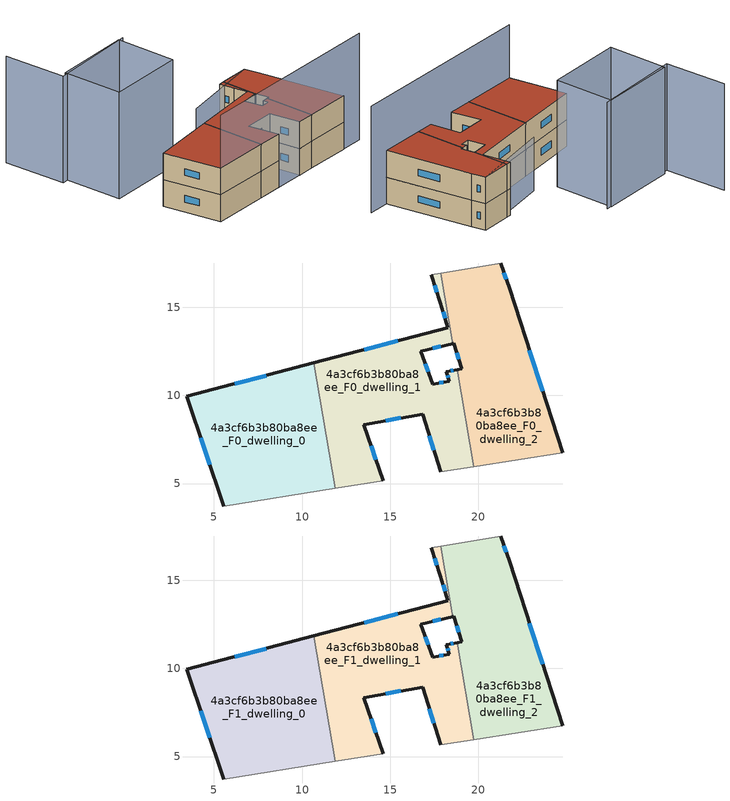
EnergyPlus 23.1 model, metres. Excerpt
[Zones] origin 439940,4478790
4a3cf6b3b80ba8ee_F0_dwelling_0
 floor ground (EU_floor_Construction): 10.67,11.84 11.88,4.72 5.55,3.72 3.47,9.93 z0
 wall outside (EU_wall_Construction): 10.67,11.84 3.47,9.93 5.55,3.72 z0:3
 wall adiabatic (EU_wall_Construction): 5.55,3.72 11.88,4.72 z0:3
 wall to 4a3cf6b3b80ba8ee_F0_dwelling_1 (EU_wall_Construction): 11.88,4.72 10.67,11.84 z0:3
 window (EU_Window_Construction): 4.25,7.6 4.77,6.06 / 7.96,11.12 6.17,10.65 z1.13:1.87
4a3cf6b3b80ba8ee_F0_dwelling_1
 floor ground (EU_floor_Construction): 17.88,16.93 18.56,12.93 16.73,12.5 17.42,10.63 18.36,10.81 18.18,11.34 18.81,11.46 19.75,5.95 17.85,5.66 16.84,8.94 13.5,8.34 14.59,5.15 11.88,4.72 10.67,11.84 18.27,13.84 17.83,15.26 17.33,16.84 z0
 wall outside (EU_wall_Construction): 17.33,16.84 17.83,15.26 18.27,13.84 10.67,11.84 / 18.81,11.46 18.18,11.34 18.36,10.81 17.42,10.63 16.73,12.5 18.56,12.93 / 14.59,5.15 13.5,8.34 16.84,8.94 17.85,5.66 z0:3
 wall adiabatic (EU_wall_Construction): 17.88,16.93 17.33,16.84 / 17.85,5.66 19.75,5.95 / 11.88,4.72 14.59,5.15 z0:3
 wall to 4a3cf6b3b80ba8ee_F0_dwelling_2 (EU_wall_Construction): 18.56,12.93 17.88,16.93 / 19.75,5.95 18.81,11.46 z0:3
 window (EU_Window_Construction): 17.99,14.73 18.11,14.38 / 17.52,16.25 17.64,15.85 / 17.41,12.67 17.87,12.77 / 17.16,11.34 16.99,11.8 / 18,10.75 17.77,10.7 / 18.25,11.14 18.29,11.01 / 18.58,11.41 18.42,11.38 / 17.22,7.71 17.47,6.89 / 14.75,8.57 15.59,8.72 / 14.18,6.35 13.91,7.14 / 15.42,13.09 13.52,12.59 z1.13:1.87
4a3cf6b3b80ba8ee_F0_dwelling_2
 floor ground (EU_floor_Construction): 21.77,16.04 24.77,6.74 19.75,5.95 18.81,11.46 19.07,11.51 18.6,12.94 18.56,12.93 17.88,16.93 21.25,17.51 z0
 wall outside (EU_wall_Construction): 18.56,12.93 18.6,12.94 19.07,11.51 18.81,11.46 / 24.77,6.74 21.77,16.04 21.25,17.51 z0:3
 wall adiabatic (EU_wall_Construction): 19.75,5.95 24.77,6.74 / 21.25,17.51 17.88,16.93 z0:3
 window (EU_Window_Construction): 18.77,12.4 18.89,12.05 / 21.57,16.59 21.45,16.96 / 23.64,10.23 22.89,12.55 z1.13:1.87
4a3cf6b3b80ba8ee_F1_dwelling_0
 floor to 4a3cf6b3b80ba8ee_F0_dwelling_0 (EU_floor_Construction): 10.67,11.84 11.88,4.72 5.55,3.72 3.47,9.93 z3
 wall outside (EU_wall_Construction): 10.67,11.84 3.47,9.93 5.55,3.72 z3:6
 wall adiabatic (EU_wall_Construction): 5.55,3.72 11.88,4.72 z3:6
 wall to 4a3cf6b3b80ba8ee_F1_dwelling_1 (EU_wall_Construction): 11.88,4.72 10.67,11.84 z3:6
 window (EU_Window_Construction): 4.25,7.6 4.77,6.06 / 7.96,11.12 6.17,10.65 z4.13:4.87
 roof outside (EU_roof_Construction): 11.88,4.72 10.67,11.84 3.47,9.93 5.55,3.72 z6
4a3cf6b3b80ba8ee_F1_dwelling_1
 floor to 4a3cf6b3b80ba8ee_F0_dwelling_1 (EU_floor_Construction): 17.88,16.93 18.56,12.93 16.73,12.5 17.42,10.63 18.36,10.81 18.18,11.34 18.81,11.46 19.75,5.95 17.85,5.66 16.84,8.94 13.5,8.34 14.59,5.15 11.88,4.72 10.67,11.84 18.27,13.84 17.83,15.26 17.33,16.84 z3
 wall outside (EU_wall_Construction): 17.33,16.84 17.83,15.26 18.27,13.84 10.67,11.84 / 18.81,11.46 18.18,11.34 18.36,10.81 17.42,10.63 16.73,12.5 18.56,12.93 / 14.59,5.15 13.5,8.34 16.84,8.94 17.85,5.66 z3:6
 wall adiabatic (EU_wall_Construction): 17.88,16.93 17.33,16.84 / 17.85,5.66 19.75,5.95 / 11.88,4.72 14.59,5.15 z3:6
 wall to 4a3cf6b3b80ba8ee_F1_dwelling_2 (EU_wall_Construction): 18.56,12.93 17.88,16.93 / 19.75,5.95 18.81,11.46 z3:6
 window (EU_Window_Construction): 17.99,14.73 18.11,14.38 / 17.52,16.25 17.64,15.85 / 17.41,12.67 17.87,12.77 / 17.16,11.34 16.99,11.8 / 18,10.75 17.77,10.7 / 18.25,11.14 18.29,11.01 / 18.58,11.41 18.42,11.38 / 17.22,7.71 17.47,6.89 / 14.75,8.57 15.59,8.72 / 14.18,6.35 13.91,7.14 / 15.42,13.09 13.52,12.59 z4.13:4.87
 roof outside (EU_roof_Construction): 19.75,5.95 18.81,11.46 18.18,11.34 18.36,10.81 17.42,10.63 16.73,12.5 18.56,12.93 17.88,16.93 17.33,16.84 17.83,15.26 18.27,13.84 10.67,11.84 11.88,4.72 14.59,5.15 13.5,8.34 16.84,8.94 17.85,5.66 z6
4a3cf6b3b80ba8ee_F1_dwelling_2
 floor to 4a3cf6b3b80ba8ee_F0_dwelling_2 (EU_floor_Construction): 21.77,16.04 24.77,6.74 19.75,5.95 18.81,11.46 19.07,11.51 18.6,12.94 18.56,12.93 17.88,16.93 21.25,17.51 z3
 wall outside (EU_wall_Construction): 18.56,12.93 18.6,12.94 19.07,11.51 18.81,11.46 / 24.77,6.74 21.77,16.04 21.25,17.51 z3:6
 wall adiabatic (EU_wall_Construction): 19.75,5.95 24.77,6.74 / 21.25,17.51 17.88,16.93 z3:6
 window (EU_Window_Construction): 18.77,12.4 18.89,12.05 / 21.57,16.59 21.45,16.96 / 23.64,10.23 22.89,12.55 z4.13:4.87
 roof outside (EU_roof_Construction): 24.77,6.74 21.77,16.04 21.25,17.51 17.88,16.93 18.56,12.93 18.6,12.94 19.07,11.51 18.81,11.46 19.75,5.95 z6
shading: 5.55,3.73 27.17,7.12 / 9.26,22.27 -0.52,20.31 / -0.52,20.31 -1.9,27.21 / 9.86,15.52 1.28,14.01 / 1.28,14.01 0.11,20.72 / 0.11,20.72 8.68,22.23 / 8.68,22.23 9.86,15.52 z0:12; 21.25,17.51 12.15,14.57 z0:6
[Building]
EU S2 Campaign: North Axis=0; Terrain=City; Solar Distribution=FullExterior
[Site:Location]
Madrid: Latitude=40.5; Longitude=-3.5; Time Zone=1; Elevation=609
[SizingPeriod:WeatherFileDays]
AnnualSizingPeriod: Begin Month=1; Begin Day of Month=1; End Month=12; End Day of Month=31; Day of Week for Start Day=Monday; Use Weather File Daylight Saving Period=No; Use Weather File Rain and Snow Indicators=No
[MATERIAL]
EU_InternalMass_Material: Roughness=MediumRough; Thickness=0.1; Conductivity=1; Density=1800; Specific Heat=900; Thermal Absorptance=0.9; Solar Absorptance=0.7; Visible Absorptance=0.7
[MATERIAL:NOMASS] Roughness=MediumRough; Thermal Absorptance=0.9; Solar Absorptance=0.7; Visible Absorptance=0.7
Name | Thermal Resistance
EU_wall_NoMass | 1.26313
EU_roof_NoMass | 0.258054
EU_floor_NoMass | 0.563028
[WINDOWMATERIAL:SIMPLEGLAZINGSYSTEM]
EU_Window_SimpleGlazing: UFactor=4.93364; Solar Heat Gain Coefficient=0.85; Visible Transmittance=0.85
[CONSTRUCTION]
EU_wall_Construction: EU_wall_NoMass
EU_roof_Construction: EU_roof_NoMass
EU_floor_Construction: EU_floor_NoMass
EU_InternalMass_Construction: EU_InternalMass_Material
EU_Window_Construction: EU_Window_SimpleGlazing
[ZONE] Type=1; Multiplier=1; Ceiling Height=autocalculate; Floor Area=autocalculate; Part of Total Floor Area=Yes
Name | Volume
4a3cf6b3b80ba8ee_F0_dwelling_0; 4a3cf6b3b80ba8ee_F1_dwelling_0 | 142.328
4a3cf6b3b80ba8ee_F0_dwelling_1; 4a3cf6b3b80ba8ee_F1_dwelling_1 | 142.322
4a3cf6b3b80ba8ee_F0_dwelling_2; 4a3cf6b3b80ba8ee_F1_dwelling_2 | 142.33
[INTERNALMASS] Construction=EU_InternalMass_Construction
Name | Zone or ZoneList | Surface Area
4a3cf6b3b80ba8ee_F0_dwelling_0_EU_InternalMass | 4a3cf6b3b80ba8ee_F0_dwelling_0 | 47.4429
4a3cf6b3b80ba8ee_F0_dwelling_1_EU_InternalMass | 4a3cf6b3b80ba8ee_F0_dwelling_1 | 47.4406
4a3cf6b3b80ba8ee_F0_dwelling_2_EU_InternalMass | 4a3cf6b3b80ba8ee_F0_dwelling_2 | 47.4432
4a3cf6b3b80ba8ee_F1_dwelling_0_EU_InternalMass | 4a3cf6b3b80ba8ee_F1_dwelling_0 | 47.4429
4a3cf6b3b80ba8ee_F1_dwelling_1_EU_InternalMass | 4a3cf6b3b80ba8ee_F1_dwelling_1 | 47.4406
4a3cf6b3b80ba8ee_F1_dwelling_2_EU_InternalMass | 4a3cf6b3b80ba8ee_F1_dwelling_2 | 47.4432
[OTHEREQUIPMENT] Fuel Type=Electricity; Design Level Calculation Method=Watts/Area; Power per Zone Floor Area=1; Fraction Latent=0; Fraction Radiant=0; Fraction Lost=0; Carbon Dioxide Generation Rate=0; EndUse Subcategory=EU_Step8_InternalGains
Name | Zone or ZoneList or Space or SpaceList | Schedule
EU_Step8_InternalGain_4a3cf6b3b80ba8ee_F0_dwelling_0_f000 | 4a3cf6b3b80ba8ee_F0_dwelling_0 | EU_Step8_GainSchedule_4a3cf6b3b80ba8ee_F0_dwelling_0_f000
EU_Step8_InternalGain_4a3cf6b3b80ba8ee_F0_dwelling_1_f000 | 4a3cf6b3b80ba8ee_F0_dwelling_1 | EU_Step8_GainSchedule_4a3cf6b3b80ba8ee_F0_dwelling_1_f000
EU_Step8_InternalGain_4a3cf6b3b80ba8ee_F0_dwelling_2_f000 | 4a3cf6b3b80ba8ee_F0_dwelling_2 | EU_Step8_GainSchedule_4a3cf6b3b80ba8ee_F0_dwelling_2_f000
EU_Step8_InternalGain_4a3cf6b3b80ba8ee_F1_dwelling_0_f000 | 4a3cf6b3b80ba8ee_F1_dwelling_0 | EU_Step8_GainSchedule_4a3cf6b3b80ba8ee_F1_dwelling_0_f000
EU_Step8_InternalGain_4a3cf6b3b80ba8ee_F1_dwelling_1_f000 | 4a3cf6b3b80ba8ee_F1_dwelling_1 | EU_Step8_GainSchedule_4a3cf6b3b80ba8ee_F1_dwelling_1_f000
EU_Step8_InternalGain_4a3cf6b3b80ba8ee_F1_dwelling_2_f000 | 4a3cf6b3b80ba8ee_F1_dwelling_2 | EU_Step8_GainSchedule_4a3cf6b3b80ba8ee_F1_dwelling_2_f000
[ZONEVENTILATION:DESIGNFLOWRATE] Schedule=EU_AlwaysOn; Design Flow Rate Calculation Method=AirChanges/Hour; Air Changes per Hour=0.717621; Ventilation Type=Natural; Fan Pressure Rise=0; Fan Total Efficiency=1; Constant Term Coefficient=1; Temperature Term Coefficient=0; Velocity Term Coefficient=0; Velocity Squared Term Coefficient=0; Minimum Indoor Temperature=-100; Maximum Indoor Temperature=100; Delta Temperature=-100; Minimum Outdoor Temperature=-100; Maximum Outdoor Temperature=100; Maximum Wind Speed=40
Name | Zone or ZoneList or Space or SpaceList
EU_ConstantAir_4a3cf6b3b80ba8ee_F0_dwelling_0 | 4a3cf6b3b80ba8ee_F0_dwelling_0
EU_ConstantAir_4a3cf6b3b80ba8ee_F0_dwelling_1 | 4a3cf6b3b80ba8ee_F0_dwelling_1
EU_ConstantAir_4a3cf6b3b80ba8ee_F0_dwelling_2 | 4a3cf6b3b80ba8ee_F0_dwelling_2
EU_ConstantAir_4a3cf6b3b80ba8ee_F1_dwelling_0 | 4a3cf6b3b80ba8ee_F1_dwelling_0
EU_ConstantAir_4a3cf6b3b80ba8ee_F1_dwelling_1 | 4a3cf6b3b80ba8ee_F1_dwelling_1
EU_ConstantAir_4a3cf6b3b80ba8ee_F1_dwelling_2 | 4a3cf6b3b80ba8ee_F1_dwelling_2
[HVACTEMPLATE:THERMOSTAT] Constant Heating Setpoint=20; Constant Cooling Setpoint=50
EU_HeatOnly_4a3cf6b3b80ba8ee_F0_dwelling_0; EU_HeatOnly_4a3cf6b3b80ba8ee_F0_dwelling_1; EU_HeatOnly_4a3cf6b3b80ba8ee_F0_dwelling_2; EU_HeatOnly_4a3cf6b3b80ba8ee_F1_dwelling_0; EU_HeatOnly_4a3cf6b3b80ba8ee_F1_dwelling_1; EU_HeatOnly_4a3cf6b3b80ba8ee_F1_dwelling_2
[HVACTEMPLATE:ZONE:IDEALLOADSAIRSYSTEM] System Availability Schedule=EU_AlwaysOn; Maximum Heating Supply Air Temperature=50; Minimum Cooling Supply Air Temperature=13; Maximum Heating Supply Air Humidity Ratio=0.0156; Minimum Cooling Supply Air Humidity Ratio=0.0077; Heating Limit=NoLimit; Cooling Limit=NoLimit; Heating Availability Schedule=EU_AlwaysOn; Cooling Availability Schedule=EU_CoolingOff; Dehumidification Control Type=ConstantSensibleHeatRatio; Cooling Sensible Heat Ratio=0.7; Dehumidification Setpoint=60; Humidification Control Type=None; Humidification Setpoint=30; Outdoor Air Method=None; Outdoor Air Flow Rate per Person=0.00944; Outdoor Air Flow Rate per Zone Floor Area=0; Outdoor Air Flow Rate per Zone=0; Demand Controlled Ventilation Type=None; Outdoor Air Economizer Type=NoEconomizer; Heat Recovery Type=None; Sensible Heat Recovery Effectiveness=0.7; Latent Heat Recovery Effectiveness=0.65
Name | Template Thermostat
4a3cf6b3b80ba8ee_F0_dwelling_0 | EU_HeatOnly_4a3cf6b3b80ba8ee_F0_dwelling_0
4a3cf6b3b80ba8ee_F0_dwelling_1 | EU_HeatOnly_4a3cf6b3b80ba8ee_F0_dwelling_1
4a3cf6b3b80ba8ee_F0_dwelling_2 | EU_HeatOnly_4a3cf6b3b80ba8ee_F0_dwelling_2
4a3cf6b3b80ba8ee_F1_dwelling_0 | EU_HeatOnly_4a3cf6b3b80ba8ee_F1_dwelling_0
4a3cf6b3b80ba8ee_F1_dwelling_1 | EU_HeatOnly_4a3cf6b3b80ba8ee_F1_dwelling_1
4a3cf6b3b80ba8ee_F1_dwelling_2 | EU_HeatOnly_4a3cf6b3b80ba8ee_F1_dwelling_2
[SIZING:ZONE] Zone Cooling Design Supply Air Temperature Input Method=SupplyAirTemperature; Zone Cooling Design Supply Air Temperature=13; Zone Heating Design Supply Air Temperature Input Method=SupplyAirTemperature; Zone Heating Design Supply Air Temperature=50; Zone Cooling Design Supply Air Humidity Ratio=0.008; Zone Heating Design Supply Air Humidity Ratio=0.008; Cooling Design Air Flow Method=DesignDay; Cooling Design Air Flow Rate=0; Cooling Minimum Air Flow per Zone Floor Area=0.000762; Cooling Minimum Air Flow=0; Cooling Minimum Air Flow Fraction=0.2; Heating Design Air Flow Method=DesignDay; Heating Design Air Flow Rate=0; Heating Maximum Air Flow per Zone Floor Area=0.002032; Heating Maximum Air Flow=0.141576; Heating Maximum Air Flow Fraction=0.3; Account for Dedicated Outdoor Air System=No; Dedicated Outdoor Air System Control Strategy=NeutralSupplyAir; Dedicated Outdoor Air Low Setpoint Temperature for Design=autosize; Dedicated Outdoor Air High Setpoint Temperature for Design=autosize; Zone Load Sizing Method=Sensible Load Only No Latent Load; Zone Latent Cooling Design Supply Air Humidity Ratio Input Method=HumidityRatioDifference; Zone Cooling Design Supply Air Humidity Ratio Difference=0.005; Zone Latent Heating Design Supply Air Humidity Ratio Input Method=HumidityRatioDifference; Zone Humidification Design Supply Air Humidity Ratio Difference=0.005
4a3cf6b3b80ba8ee_F0_dwelling_0; 4a3cf6b3b80ba8ee_F0_dwelling_1; 4a3cf6b3b80ba8ee_F0_dwelling_2; 4a3cf6b3b80ba8ee_F1_dwelling_0; 4a3cf6b3b80ba8ee_F1_dwelling_1; 4a3cf6b3b80ba8ee_F1_dwelling_2
[SCHEDULE:CONSTANT]
Name | Hourly Value
EU_AlwaysOn | 1
EU_CoolingOff | 0
[SCHEDULE:FILE] Column Number=1; Rows to Skip at Top=0; Number of Hours of Data=8760; Column Separator=Comma; Interpolate to Timestep=No; Minutes per Item=60; Adjust Schedule for Daylight Savings=Yes
Name | File
EU_Step8_GainSchedule_4a3cf6b3b80ba8ee_F0_dwelling_0_f000 | ../../schedules/4a3cf6b3b80ba8ee/4a3cf6b3b80ba8ee_F0_dwelling_0_f000_gain.csv
EU_Step8_GainSchedule_4a3cf6b3b80ba8ee_F0_dwelling_1_f000 | ../../schedules/4a3cf6b3b80ba8ee/4a3cf6b3b80ba8ee_F0_dwelling_1_f000_gain.csv
EU_Step8_GainSchedule_4a3cf6b3b80ba8ee_F0_dwelling_2_f000 | ../../schedules/4a3cf6b3b80ba8ee/4a3cf6b3b80ba8ee_F0_dwelling_2_f000_gain.csv
EU_Step8_GainSchedule_4a3cf6b3b80ba8ee_F1_dwelling_0_f000 | ../../schedules/4a3cf6b3b80ba8ee/4a3cf6b3b80ba8ee_F1_dwelling_0_f000_gain.csv
EU_Step8_GainSchedule_4a3cf6b3b80ba8ee_F1_dwelling_1_f000 | ../../schedules/4a3cf6b3b80ba8ee/4a3cf6b3b80ba8ee_F1_dwelling_1_f000_gain.csv
EU_Step8_GainSchedule_4a3cf6b3b80ba8ee_F1_dwelling_2_f000 | ../../schedules/4a3cf6b3b80ba8ee/4a3cf6b3b80ba8ee_F1_dwelling_2_f000_gain.csv
